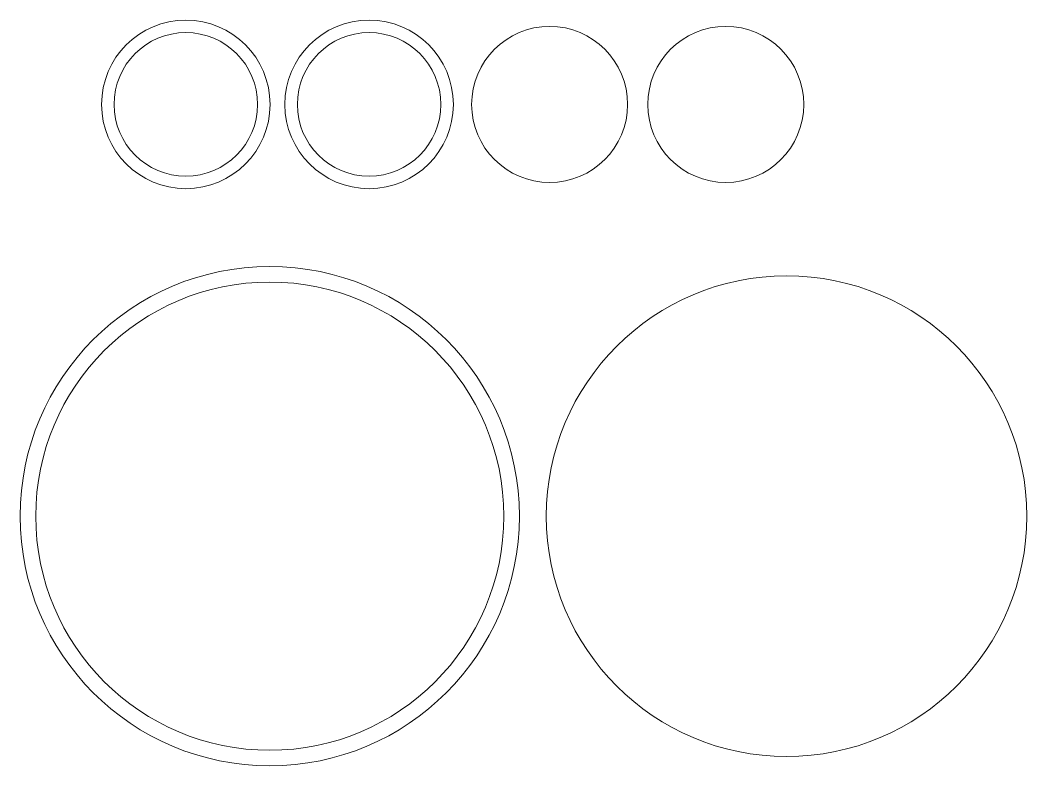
# Model space of a CAD drawing. Header units: millimetres. Extents: x -166 to 342, y -77 to 132.
# Drawn here: x 180.9 to 342.2, y 3.6 to 123 of the extents above; entities that cross this region are included whole.
import ezdxf

# ---------------------------------------------------------------- set-up
doc = ezdxf.new("R2010")
doc.units = ezdxf.units.MM
doc.header["$MEASUREMENT"] = 0
doc.layers.add('Front', color=7, linetype='Continuous')

msp = doc.modelspace()

# ---------------------------------------------------------------- linework, layer by layer
at = {"layer": 'Front', "color": 250, "lineweight": 9}
for points in [[(207.4721, 123.019), (200.0174, 123.019), (193.9722, 116.9733), (193.9722, 109.5187), (193.9722, 109.5187), (193.9721, 102.0651), (200.0173, 96.019), (207.472, 96.019), (207.472, 96.019), (214.9268, 96.0195), (220.9721, 102.0643), (220.9721, 109.5187), (220.9721, 109.5187), (220.9721, 116.9743), (214.9268, 123.0182), (207.4721, 123.019)], [(236.8414, 123.019), (229.3867, 123.019), (223.3415, 116.9733), (223.3415, 109.5187), (223.3415, 109.5187), (223.3414, 102.0651), (229.3866, 96.019), (236.8413, 96.019), (236.8413, 96.019), (244.2961, 96.0195), (250.3414, 102.0643), (250.3414, 109.5187), (250.3414, 109.5187), (250.3414, 116.9743), (244.2961, 123.0182), (236.8414, 123.019)], [(207.4721, 121.019), (201.1218, 121.019), (195.9722, 115.869), (195.9722, 109.5188), (195.9722, 109.5188), (195.9721, 103.1694), (201.1217, 98.019), (207.472, 98.019), (207.472, 98.019), (213.8224, 98.0195), (218.9721, 103.1687), (218.9721, 109.5188), (218.9721, 109.5188), (218.9721, 115.8698), (213.8224, 121.0183), (207.4721, 121.019)], [(236.8414, 121.019), (230.4911, 121.019), (225.3415, 115.869), (225.3415, 109.5188), (225.3415, 109.5188), (225.3414, 103.1694), (230.491, 98.019), (236.8413, 98.019), (236.8413, 98.019), (243.1917, 98.0195), (248.3414, 103.1687), (248.3414, 109.5188), (248.3414, 109.5188), (248.3414, 115.8698), (243.1917, 121.0183), (236.8414, 121.019)], [(265.7692, 122.019), (258.8667, 122.019), (253.2693, 116.4212), (253.2693, 109.5188), (253.2693, 109.5188), (253.2692, 102.6173), (258.8666, 97.019), (265.7691, 97.019), (265.7691, 97.019), (272.6717, 97.0195), (278.2692, 102.6165), (278.2692, 109.5188), (278.2692, 109.5188), (278.2692, 116.4221), (272.6717, 122.0182), (265.7692, 122.019)], [(293.9914, 122.019), (287.0889, 122.019), (281.4915, 116.4212), (281.4915, 109.5188), (281.4915, 109.5188), (281.4914, 102.6173), (287.0888, 97.019), (293.9913, 97.019), (293.9913, 97.019), (300.8939, 97.0195), (306.4914, 102.6165), (306.4914, 109.5188), (306.4914, 109.5188), (306.4914, 116.4221), (300.8939, 122.0182), (293.9914, 122.019)], [(220.9222, 83.5563), (198.8339, 83.5563), (180.9223, 65.6431), (180.9223, 43.5554), (180.9223, 43.5554), (180.9219, 21.4706), (198.8339, 3.5562), (220.9219, 3.5562), (220.9219, 3.5562), (243.0099, 3.5573), (260.9222, 21.4679), (260.9222, 43.5554), (260.9222, 43.5554), (260.9219, 65.6461), (243.0097, 83.5545), (220.9222, 83.5563)], [(220.9222, 81.0562), (200.2144, 81.0562), (183.4223, 64.2627), (183.4223, 43.5554), (183.4223, 43.5554), (183.4219, 22.851), (200.2144, 6.0562), (220.9219, 6.0562), (220.9219, 6.0562), (241.6294, 6.0573), (258.4222, 22.8484), (258.4222, 43.5554), (258.4222, 43.5554), (258.4219, 64.2655), (241.6293, 81.0545), (220.9222, 81.0562)], [(303.7368, 82.0562), (282.4768, 82.0562), (265.2369, 64.8149), (265.2369, 43.5554), (265.2369, 43.5554), (265.2365, 22.2988), (282.4768, 5.0563), (303.7365, 5.0563), (303.7365, 5.0563), (324.9962, 5.0574), (342.2368, 22.2962), (342.2368, 43.5554), (342.2368, 43.5554), (342.2365, 64.8177), (324.9961, 82.0545), (303.7368, 82.0562)]]:
    msp.add_open_spline(points, degree=3, knots=[0, 0, 0, 0, 0.2, 0.2, 0.2, 0.2, 0.4, 0.4, 0.4, 0.4, 0.6, 0.6, 0.6, 0.6, 1, 1, 1, 1], dxfattribs=at)

doc.saveas('drawing.dxf')
